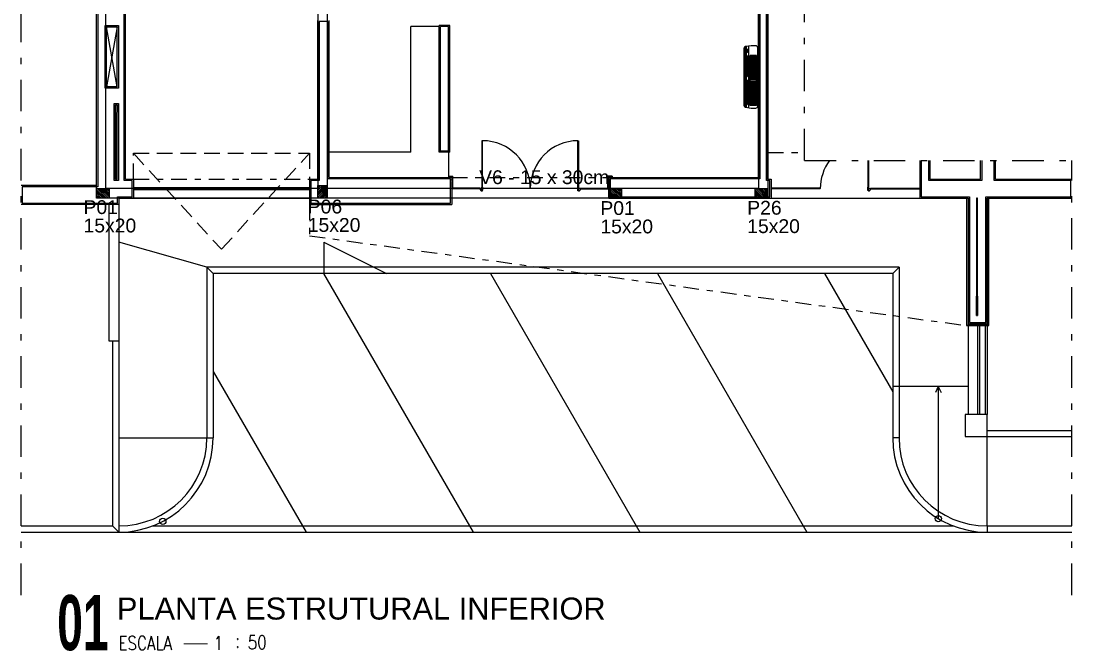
# Model space of a CAD drawing. Header units: millimetres. Extents: x 2317 to 2736, y 1295 to 1343.
# Drawn here: x 2695.79 to 2712.5, y 1296.95 to 1306.97 of the extents above; entities that cross this region are included whole.
import ezdxf
from ezdxf.enums import TextEntityAlignment as Align

# ---------------------------------------------------------------- set-up
doc = ezdxf.new("R2010")
doc.units = ezdxf.units.MM
doc.linetypes.add('DASHDOT', pattern=[1, 0.5, -0.25, 0, -0.25])
doc.linetypes.add('HIDDEN', pattern=[0.375, 0.25, -0.125])
for name, color, linetype in [('ARQUITETONICO', 8, 'Continuous'), ('E-TXT-G', 3, 'Continuous'), ('E-TXT-Y', 2, 'Continuous'), ('PILARES', 1, 'Continuous'), ('VIGAS', 5, 'Continuous')]:
    doc.layers.add(name, color=color, linetype=linetype)
doc.layers.add('E-TXT-W', color=7, linetype='Continuous', lineweight=20)
doc.layers.add('LC-Textos', color=3, linetype='Continuous', lineweight=20)
doc.styles.add('Arial', font='arial.ttf')
doc.styles.add('REG140', font='romans.shx', dxfattribs={"width": 0.8, "height": 0.35})
doc.styles.add('REG80', font='romans.shx', dxfattribs={"width": 0.8, "height": 0.1})
doc.styles.add('SANSSERIF2', font='sanssb__.ttf', dxfattribs={"width": 0.8})
doc.styles.get("Standard").update_dxf_attribs({"font": 'arial.ttf'})

# ---------------------------------------------------------------- blocks, each defined once
blk = doc.blocks.new('eletrico')
at = {"layer": 'ARQUITETONICO'}
h = blk.add_hatch(color=256, dxfattribs=at)
h.dxf.hatch_style = 1
h.paths.add_polyline_path([(0.52, -7.58), (0.5, -7.6), (0.5, -7.773), (0.52, -7.773)])
h.paths.add_polyline_path([(0.52, -7.58), (0.45, -7.58), (0.45, -7.6), (0.5, -7.6)])
h = blk.add_hatch(color=256, dxfattribs=at)
h.dxf.hatch_style = 1
h.paths.add_polyline_path([(2.98, -7.58), (3, -7.6), (3, -7.773), (2.98, -7.773)])
h.paths.add_polyline_path([(2.98, -7.58), (3.05, -7.58), (3.05, -7.6), (3, -7.6)])
h = blk.add_hatch(color=256, dxfattribs=at)
h.dxf.hatch_style = 1
h.paths.add_polyline_path([(8.683, -7.928), (8.683, -9.957), (9.041, -9.957), (9.041, -7.928), (9.037, -7.928), (9.037, -9.953), (8.687, -9.953), (8.687, -7.928)])
at = {"layer": 'ARQUITETONICO', "linetype": 'DASHDOT'}
for p, q in [((-6.347, -14.246), (-6.347, 12.39)), ((6.112, -7.328), (6.112, 6.917)), ((6.112, -7.328), (6.112, 6.917)), ((6.112, -7.328), (10.362, -7.328)), ((10.362, -14.246), (10.362, -7.328))]:
    blk.add_line(p, q, dxfattribs=at)
at = {"layer": 'ARQUITETONICO'}
for p, q in [((-5.147, -7.728), (-5.147, 12.39)), ((-5.127, 12.37), (-5.127, -7.748)), ((-4.708, -7.648), (-4.708, 0.534)), ((-4.688, -7.628), (-4.688, 0.514)), ((5.507, -7.648), (5.507, -2.686)), ((5.527, -7.628), (5.527, -2.706)), ((5.377, -7.6), (5.377, -4.4)), ((5.397, -4.38), (5.397, -7.62)), ((-1.627, -7.628), (-1.627, -5.1)), ((-1.47, -5.12), (-1.607, -5.12)), ((-1.607, -5.12), (-1.607, -7.648)), ((-1.47, -7.62), (-1.47, -5.12)), ((-1.45, -7.6), (-1.45, -5.1)), ((-5.007, -6.177), (-5.007, -5.183)), ((-5.007, -5.183), (-4.798, -5.183)), ((-4.987, -6.157), (-4.987, -5.203)), ((-4.987, -5.203), (-4.818, -5.203)), ((-4.818, -6.157), (-4.987, -5.203)), ((-4.818, -5.203), (-4.987, -6.157)), ((-4.818, -6.157), (-4.818, -5.203)), ((-4.798, -5.183), (-4.798, -6.177)), ((-0.15, -7.2), (-0.15, -5.2)), ((0.3, -5.2), (-0.15, -5.2)), ((0.3, -7.2), (0.3, -5.18)), ((0.47, -5.18), (0.3, -5.18)), ((0.32, -7.18), (0.32, -5.2)), ((0.45, -5.2), (0.32, -5.2)), ((0.45, -7.18), (0.45, -5.2)), ((0.47, -7.2), (0.47, -5.18)), ((-4.798, -6.177), (-5.007, -6.177)), ((-4.818, -6.157), (-4.987, -6.157)), ((-4.867, -6.423), (-4.798, -6.423)), ((-4.867, -7.648), (-4.867, -6.423)), ((-4.847, -6.443), (-4.818, -6.443)), ((-4.847, -7.628), (-4.847, -6.443)), ((-4.818, -7.628), (-4.847, -6.443)), ((-4.818, -6.443), (-4.847, -7.628)), ((-4.818, -7.628), (-4.818, -6.443)), ((-4.798, -6.423), (-4.798, -7.648)), ((0.982, -7.015), (0.982, -7.815)), ((0.992, -7.015), (0.982, -7.015)), ((0.992, -7.815), (0.992, -7.015)), ((2.508, -7.815), (2.508, -7.015)), ((2.508, -7.015), (2.518, -7.015)), ((2.518, -7.015), (2.518, -7.815)), ((0.45, -7.18), (0.32, -7.18)), ((-0.15, -7.2), (-1.45, -7.2)), ((0.47, -7.2), (0.3, -7.2)), ((0.45, -7.2), (0.45, -7.58)), ((7.119, -7.815), (7.119, -7.328)), ((7.129, -7.328), (7.129, -7.815)), ((7.944, -7.328), (7.944, -7.928)), ((7.964, -7.328), (7.964, -7.908)), ((8.084, -7.648), (8.084, -7.328)), ((8.104, -7.328), (8.104, -7.628)), ((8.907, -7.628), (8.907, -7.328)), ((8.927, -7.328), (8.927, -7.648)), ((9.126, -7.648), (9.126, -7.328)), ((9.146, -7.628), (9.146, -7.328)), ((-4.798, -7.648), (-4.867, -7.648)), ((-4.847, -7.628), (-4.818, -7.628)), ((-4.581, -7.648), (-4.708, -7.648)), ((-4.688, -7.628), (-4.561, -7.628)), ((-4.581, -7.908), (-4.581, -7.648)), ((-4.561, -7.628), (-4.561, -7.928)), ((-1.761, -7.628), (-1.627, -7.628)), ((-1.761, -7.628), (-1.761, -8.028)), ((-1.607, -7.648), (-1.74, -7.648)), ((-1.74, -7.648), (-1.74, -8.008)), ((0.48, -7.62), (-1.47, -7.62)), ((-1.45, -7.6), (0.5, -7.6)), ((0.45, -7.581), (0.451, -7.58)), ((0.45, -7.595), (0.465, -7.58)), ((0.45, -7.58), (0.52, -7.58)), ((0.45, -7.58), (0.45, -7.6)), ((0.459, -7.6), (0.479, -7.58)), ((0.473, -7.6), (0.493, -7.58)), ((0.48, -8.008), (0.48, -7.62)), ((0.487, -7.6), (0.507, -7.58)), ((0.5, -7.601), (0.52, -7.581)), ((0.5, -7.616), (0.52, -7.596)), ((0.5, -7.6), (0.5, -8.028)), ((0.5, -7.6), (0.5, -8.028)), ((0.5, -7.63), (0.52, -7.61)), ((0.5, -7.644), (0.52, -7.624)), ((0.5, -7.658), (0.52, -7.638)), ((0.5, -7.672), (0.52, -7.652)), ((0.5, -7.686), (0.52, -7.666)), ((0.5, -7.7), (0.52, -7.68)), ((0.52, -7.773), (0.52, -7.58)), ((2.98, -7.582), (2.982, -7.58)), ((2.98, -7.596), (2.996, -7.58)), ((2.98, -7.61), (3.01, -7.58)), ((3.05, -7.58), (2.98, -7.58)), ((2.98, -7.773), (2.98, -7.58)), ((2.98, -7.625), (3, -7.605)), ((2.98, -7.639), (3, -7.619)), ((2.98, -7.653), (3, -7.633)), ((2.98, -7.667), (3, -7.647)), ((2.98, -7.681), (3, -7.661)), ((2.98, -7.695), (3, -7.675)), ((3, -7.6), (5.377, -7.6)), ((3, -7.6), (3, -7.928)), ((3.005, -7.6), (3.025, -7.58)), ((3.019, -7.6), (3.039, -7.58)), ((5.397, -7.62), (3.02, -7.62)), ((3.02, -7.62), (3.02, -7.908)), ((3.033, -7.6), (3.05, -7.583)), ((3.047, -7.6), (3.05, -7.597)), ((3.05, -7.58), (3.05, -7.6)), ((5.557, -7.648), (5.507, -7.648)), ((5.527, -7.628), (5.577, -7.628)), ((5.557, -7.908), (5.557, -7.648)), ((5.577, -7.628), (5.577, -7.928)), ((8.927, -7.648), (8.084, -7.648)), ((8.104, -7.628), (8.907, -7.628)), ((10.342, -7.648), (9.126, -7.648)), ((9.146, -7.628), (10.362, -7.628)), ((10.342, -7.908), (10.342, -7.648)), ((-5.147, -7.728), (-6.347, -7.728)), ((-5.127, -7.748), (-6.327, -7.748)), ((-6.327, -7.748), (-6.327, -8.008)), ((-1.761, -7.763), (-4.561, -7.763)), ((-4.561, -7.763), (-4.561, -7.793)), ((-4.561, -7.793), (-1.761, -7.793)), ((-1.761, -7.793), (-1.761, -7.763)), ((0.5, -7.715), (0.52, -7.695)), ((0.5, -7.729), (0.52, -7.709)), ((0.5, -7.743), (0.52, -7.723)), ((0.5, -7.757), (0.52, -7.737)), ((0.5, -7.771), (0.52, -7.751)), ((0.95, -7.773), (0.5, -7.773)), ((0.52, -7.773), (0.5, -7.773)), ((0.95, -7.783), (0.5, -7.783)), ((0.512, -7.773), (0.52, -7.765)), ((0.95, -7.783), (0.95, -7.773)), ((0.979, -7.773), (0.978, -7.773)), ((0.978, -7.773), (0.978, -7.783)), ((0.978, -7.783), (0.979, -7.783)), ((0.979, -7.803), (0.979, -7.753)), ((0.979, -7.753), (0.982, -7.753)), ((0.979, -7.783), (0.979, -7.773)), ((0.979, -7.803), (0.982, -7.803)), ((0.982, -7.815), (0.992, -7.815)), ((0.995, -7.753), (0.992, -7.753)), ((0.992, -7.803), (0.995, -7.803)), ((0.995, -7.803), (0.995, -7.753)), ((0.995, -7.783), (0.995, -7.773)), ((0.995, -7.773), (0.996, -7.773)), ((0.996, -7.783), (0.995, -7.783)), ((0.996, -7.773), (0.996, -7.783)), ((2.505, -7.773), (2.504, -7.773)), ((2.504, -7.773), (2.504, -7.783)), ((2.504, -7.783), (2.505, -7.783)), ((2.505, -7.803), (2.505, -7.753)), ((2.505, -7.753), (2.508, -7.753)), ((2.505, -7.783), (2.505, -7.773)), ((2.508, -7.803), (2.505, -7.803)), ((2.518, -7.815), (2.508, -7.815)), ((2.521, -7.753), (2.518, -7.753)), ((2.521, -7.803), (2.518, -7.803)), ((2.521, -7.803), (2.521, -7.753)), ((2.521, -7.783), (2.521, -7.773)), ((2.521, -7.773), (2.522, -7.773)), ((2.522, -7.783), (2.521, -7.783)), ((2.522, -7.773), (2.522, -7.783)), ((2.55, -7.783), (2.55, -7.773)), ((2.55, -7.773), (3, -7.773)), ((2.55, -7.783), (3, -7.783)), ((2.98, -7.709), (3, -7.689)), ((2.98, -7.724), (3, -7.704)), ((2.98, -7.738), (3, -7.718)), ((2.98, -7.752), (3, -7.732)), ((2.98, -7.766), (3, -7.746)), ((2.98, -7.773), (3, -7.773)), ((2.987, -7.773), (3, -7.76)), ((6.36, -7.773), (5.577, -7.773)), ((6.36, -7.783), (5.577, -7.783)), ((6.36, -7.783), (6.36, -7.773)), ((7.116, -7.773), (7.114, -7.773)), ((7.114, -7.773), (7.114, -7.783)), ((7.114, -7.783), (7.116, -7.783)), ((7.116, -7.803), (7.116, -7.753)), ((7.116, -7.753), (7.119, -7.753)), ((7.116, -7.783), (7.116, -7.773)), ((7.119, -7.803), (7.116, -7.803)), ((7.129, -7.815), (7.119, -7.815)), ((7.132, -7.753), (7.129, -7.753)), ((7.132, -7.803), (7.129, -7.803)), ((7.132, -7.803), (7.132, -7.753)), ((7.132, -7.783), (7.132, -7.773)), ((7.132, -7.773), (7.133, -7.773)), ((7.133, -7.783), (7.132, -7.783)), ((7.133, -7.773), (7.133, -7.783)), ((7.16, -7.783), (7.16, -7.773)), ((7.16, -7.773), (7.944, -7.773)), ((7.16, -7.783), (7.944, -7.783)), ((-6.327, -8.008), (-4.813, -8.008)), ((-4.813, -8.008), (-4.813, -7.908)), ((-4.813, -7.908), (-4.581, -7.908)), ((-4.793, -7.928), (-4.561, -7.928)), ((-4.793, -7.928), (-4.793, -8.028)), ((-4.561, -7.928), (-1.761, -7.928)), ((-1.74, -8.008), (0.48, -8.008)), ((3, -7.928), (0.5, -7.928)), ((3, -7.928), (5.577, -7.928)), ((3.02, -7.908), (5.557, -7.908)), ((5.577, -7.928), (7.944, -7.928)), ((7.944, -7.928), (8.712, -7.928)), ((7.964, -7.908), (8.732, -7.908)), ((8.683, -7.928), (8.683, -9.957)), ((8.687, -7.928), (8.687, -9.953)), ((8.712, -7.928), (8.712, -9.928)), ((8.732, -7.908), (8.732, -9.908)), ((8.842, -9.798), (8.862, -7.928)), ((8.842, -7.928), (8.842, -9.798)), ((8.862, -7.928), (8.842, -7.928)), ((8.842, -7.928), (8.862, -9.798)), ((8.862, -9.798), (8.862, -7.928)), ((8.992, -9.908), (8.992, -7.908)), ((8.992, -7.908), (10.342, -7.908)), ((9.012, -7.928), (10.362, -7.928)), ((9.012, -9.928), (9.012, -7.928)), ((9.037, -9.953), (9.037, -7.928)), ((9.041, -9.957), (9.041, -7.928)), ((-4.793, -8.028), (-6.347, -8.028)), ((-4.943, -10.207), (-4.943, -8.028)), ((-4.793, -8.028), (-4.793, -10.207)), ((-1.761, -8.028), (0.5, -8.028)), ((-3.393, -9.028), (-4.793, -8.628)), ((-1.535, -8.628), (-1.535, -9.128)), ((-1.535, -8.628), (-0.535, -9.128)), ((-3.393, -9.028), (-3.393, -11.746)), ((7.612, -9.028), (-3.393, -9.028)), ((-3.293, -9.128), (-3.393, -9.028)), ((-3.293, -9.128), (-3.293, -11.746)), ((7.512, -9.128), (-3.293, -9.128)), ((-1.537, -9.128), (0.84, -13.246)), ((1.116, -9.128), (3.493, -13.246)), ((3.77, -9.128), (6.148, -13.246)), ((6.425, -9.128), (7.512, -11.011)), ((7.512, -9.128), (7.612, -9.028)), ((7.512, -9.128), (7.512, -11.746)), ((7.612, -9.028), (7.612, -11.746)), ((8.842, -9.798), (8.862, -9.798)), ((8.683, -9.957), (9.041, -9.957)), ((8.687, -9.953), (9.037, -9.953)), ((8.712, -9.928), (9.012, -9.928)), ((8.712, -9.928), (8.712, -9.953)), ((8.712, -9.957), (8.712, -11.375)), ((8.732, -9.908), (8.992, -9.908)), ((8.862, -9.928), (8.862, -9.953)), ((8.862, -9.957), (8.862, -11.375)), ((8.892, -9.957), (8.892, -11.375)), ((8.982, -9.957), (8.982, -11.375)), ((9.012, -9.928), (9.012, -9.953)), ((9.012, -9.957), (9.012, -11.375)), ((-4.793, -10.207), (-4.943, -10.207)), ((-4.893, -10.207), (-4.893, -13.146)), ((-4.793, -10.207), (-4.793, -13.246)), ((-3.293, -10.687), (-1.815, -13.246)), ((7.612, -10.925), (7.512, -10.925)), ((8.712, -10.925), (7.612, -10.925)), ((8.237, -10.925), (8.193, -11.023)), ((8.237, -10.925), (8.237, -13.03)), ((8.237, -10.925), (8.281, -11.023)), ((9.012, -11.375), (8.662, -11.375)), ((8.662, -11.375), (8.662, -11.725)), ((9.012, -11.725), (9.012, -11.375)), ((9.012, -11.625), (10.362, -11.625)), ((-4.793, -11.746), (-3.293, -11.746)), ((7.612, -11.746), (7.512, -11.746)), ((8.662, -11.725), (9.012, -11.725)), ((9.012, -11.725), (10.362, -11.725)), ((9.012, -13.146), (9.012, -11.725)), ((-6.347, -13.146), (-4.893, -13.146)), ((-4.893, -13.146), (-4.793, -13.246)), ((-4.254, -13.146), (8.473, -13.146)), ((9.012, -13.146), (10.362, -13.146)), ((9.012, -13.146), (9.012, -13.246)), ((-6.347, -13.246), (10.362, -13.246))]:
    blk.add_line(p, q, dxfattribs=at)
at = {"layer": 'ARQUITETONICO', "ltscale": 0.5}
for p, q in [((5.262, -5.505), (5.172, -5.517)), ((5.227, -6.49), (5.227, -5.51)), ((5.337, -5.505), (5.262, -5.505)), ((5.147, -5.547), (5.147, -6.453)), ((5.153, -6.471), (5.153, -5.529)), ((5.166, -6.481), (5.166, -5.519)), ((5.186, -6.485), (5.186, -5.515)), ((5.227, -5.545), (5.207, -5.56)), ((5.207, -5.609), (5.207, -5.56)), ((5.227, -5.624), (5.207, -5.609)), ((5.227, -5.65), (5.207, -5.665)), ((5.207, -5.994), (5.207, -5.665)), ((5.244, -6.175), (5.244, -5.658)), ((5.346, -5.658), (5.244, -5.658)), ((5.257, -6.04), (5.257, -5.658)), ((5.269, -6.04), (5.269, -5.658)), ((5.282, -6.04), (5.282, -5.658)), ((5.294, -6.04), (5.294, -5.658)), ((5.307, -6.04), (5.307, -5.658)), ((5.319, -6.04), (5.319, -5.658)), ((5.333, -6.04), (5.333, -5.658)), ((5.346, -6.175), (5.346, -5.658)), ((5.367, -6.465), (5.367, -5.535)), ((5.346, -5.704), (5.244, -5.704)), ((5.346, -5.75), (5.244, -5.75)), ((5.346, -5.796), (5.244, -5.796)), ((5.346, -5.843), (5.244, -5.843)), ((5.227, -6.01), (5.207, -5.994)), ((5.346, -5.889), (5.244, -5.889)), ((5.346, -5.935), (5.244, -5.935)), ((5.346, -5.981), (5.244, -5.981)), ((5.227, -6.034), (5.207, -6.05)), ((5.207, -6.44), (5.207, -6.05)), ((5.346, -6.04), (5.244, -6.04)), ((5.346, -6.07), (5.244, -6.07)), ((5.346, -6.129), (5.244, -6.129)), ((5.346, -6.175), (5.244, -6.175)), ((5.244, -6.453), (5.244, -6.175)), ((5.257, -6.453), (5.257, -6.07)), ((5.269, -6.453), (5.269, -6.07)), ((5.282, -6.453), (5.282, -6.07)), ((5.294, -6.453), (5.294, -6.07)), ((5.307, -6.453), (5.307, -6.07)), ((5.319, -6.453), (5.319, -6.07)), ((5.333, -6.453), (5.333, -6.07)), ((5.346, -6.453), (5.346, -6.175)), ((5.346, -6.221), (5.244, -6.221)), ((5.346, -6.268), (5.244, -6.268)), ((5.346, -6.314), (5.244, -6.314)), ((5.172, -6.483), (5.262, -6.495)), ((5.227, -6.455), (5.207, -6.44)), ((5.346, -6.36), (5.244, -6.36)), ((5.346, -6.406), (5.244, -6.406)), ((5.346, -6.453), (5.244, -6.453)), ((5.262, -6.495), (5.337, -6.495))]:
    blk.add_line(p, q, dxfattribs=at)
at = {"layer": 'ARQUITETONICO', "linetype": 'HIDDEN'}
for p, q in [((-4.561, -7.628), (-4.561, -7.213)), ((-4.561, -7.213), (-1.761, -7.213)), ((-4.561, -7.213), (-3.161, -8.743)), ((-3.161, -8.743), (-1.761, -7.213)), ((-1.761, -7.213), (-1.761, -7.628))]:
    blk.add_line(p, q, dxfattribs=at)
at = {"layer": 'ARQUITETONICO', "linetype": 'DASHDOT', "ltscale": 0.5}
for p, q in [((5.527, -7.201), (6.112, -7.201)), ((-4.561, -7.628), (-1.761, -7.628)), ((0.5, -7.6), (3, -7.6)), ((-1.761, -8.028), (-1.761, -8.528)), ((-1.761, -8.528), (8.683, -9.957))]:
    blk.add_line(p, q, dxfattribs=at)
at = {"layer": 'ARQUITETONICO'}
for centre, radius in [((0.987, -7.778), 0.00294), ((2.513, -7.778), 0.00294), ((7.124, -7.778), 0.00294), ((-4.093, -13.073), 0.05), ((8.237, -13.03), 0.05)]:
    blk.add_circle(centre, radius, dxfattribs=at)
at = {"layer": 'ARQUITETONICO', "ltscale": 0.5}
for centre, start, end in [((5.337, -5.535), 360, 90), ((5.177, -5.547), 100, 180), ((5.177, -6.453), 180, 260), ((5.337, -6.465), 270, 0)]:
    blk.add_arc(centre, 0.03, start, end, dxfattribs=at)
at = {"layer": 'ARQUITETONICO'}
for centre, radius, start, end in [((0.987, -7.778), 0.763, 0.0009, 89.6225), ((2.513, -7.778), 0.763, 90.3775, 179.9991), ((7.124, -7.778), 0.763, 143.8715, 179.9991), ((0.988, -7.778), 0.0375, 180.5356, 261.4167), ((2.512, -7.778), 0.0375, 278.5833, 359.4644), ((7.123, -7.778), 0.0375, 278.5833, 359.4644), ((-4.793, -11.746), 1.5, 270, 0), ((-4.793, -11.746), 1.4, 270, 0), ((9.012, -11.746), 1.5, 180, 270), ((9.012, -11.746), 1.4, 180, 270)]:
    blk.add_arc(centre, radius, start, end, dxfattribs=at)
blk = doc.blocks.new('IND_DES')
at = {"layer": 'E-TXT-W'}
blk.add_line((0.0269, -0.2428), (0.1984, -0.2428), dxfattribs=at)
at = {"layer": 'E-TXT-G', "style": 'REG80', "width": 0.8}
for s, p in [('ESCALA', (-0.4463, -0.2864)), ('1', (0.2426, -0.2864)), (':', (0.3988, -0.2706))]:
    blk.add_text(s, height=0.1, dxfattribs=at).set_placement(p)
blk.add_attdef('ESCALA', (0.4897, -0.2812), '', height=0.1, dxfattribs=at)
at = {"layer": 'E-TXT-W', "style": 'SANSSERIF2', "width": 0.6}
blk.add_attdef('00', text='', height=0.4, dxfattribs=at).set_placement((-0.7083, -0.2881), align=Align.CENTER)
at = {"layer": 'E-TXT-Y', "style": 'REG140', "width": 0.8}
for tag, p in [('PROJETO', (-0.4563, 0.1829)), ('DESENHO', (-0.4582, -0.0658))]:
    blk.add_attdef(tag, p, '', height=0.175, dxfattribs=at)

msp = doc.modelspace()

# ---------------------------------------------------------------- hatches: boundary and pattern name
h = msp.add_hatch()
h.set_pattern_fill('JIS_LC_20', color=256, scale=0.001, angle=90, style=0)
h.set_pattern_definition([(135, (4019.398462, -1358.933414), (-0.01414213562, -0.01414213562), []), (135, (4019.398462, -1358.933014), (-0.01414213562, -0.01414213562), [])])
h.paths.add_polyline_path([(2696.992, 1304.306), (2696.992, 1304.231), (2697.192, 1304.231), (2697.192, 1304.306)])
h.paths.add_polyline_path([(2696.992, 1304.231), (2696.992, 1304.156), (2697.192, 1304.156), (2697.192, 1304.231)])
h = msp.add_hatch()
h.set_pattern_fill('JIS_LC_20', color=256, scale=0.001, style=0)
h.set_pattern_definition([(45, (37.422612, -18.050466), (-0.01414213562, 0.01414213562), []), (45, (37.423012, -18.050466), (-0.01414213562, 0.01414213562), [])])
h.paths.add_polyline_path([(2700.662, 1304.356), (2700.587, 1304.356), (2700.587, 1304.156), (2700.662, 1304.156)])
h.paths.add_polyline_path([(2700.587, 1304.356), (2700.512, 1304.356), (2700.512, 1304.156), (2700.587, 1304.156)])
h = msp.add_hatch()
h.set_pattern_fill('JIS_LC_20', color=256, scale=0.001, angle=270, style=0)
h.set_pattern_definition([(315, (1385.25956, 3967.395384), (0.01414213562, 0.01414213562), []), (315, (1385.25956, 3967.394984), (0.01414213562, 0.01414213562), [])])
h.paths.add_polyline_path([(2707.666, 1304.156), (2707.666, 1304.231), (2707.466, 1304.231), (2707.466, 1304.156)])
h.paths.add_polyline_path([(2707.666, 1304.231), (2707.666, 1304.306), (2707.466, 1304.306), (2707.466, 1304.231)])
h = msp.add_hatch()
h.set_pattern_fill('JIS_LC_20', color=256, scale=0.001, angle=-90, style=0)
h.set_pattern_definition([(315, (1382.93256, 3967.390384), (0.01414213562, 0.01414213562), []), (315, (1382.93256, 3967.389984), (0.01414213562, 0.01414213562), [])])
h.paths.add_polyline_path([(2705.339, 1304.151), (2705.339, 1304.226), (2705.139, 1304.226), (2705.139, 1304.151)])
h.paths.add_polyline_path([(2705.339, 1304.226), (2705.339, 1304.301), (2705.139, 1304.301), (2705.139, 1304.226)])

# ---------------------------------------------------------------- linework, layer by layer
at = {"layer": 'PILARES'}
for points in [[(2696.992, 1304.156), (2696.992, 1304.306), (2697.192, 1304.306), (2697.192, 1304.156)], [(2700.512, 1304.356), (2700.662, 1304.356), (2700.662, 1304.156), (2700.512, 1304.156)], [(2707.666, 1304.306), (2707.666, 1304.156), (2707.466, 1304.156), (2707.466, 1304.306)], [(2705.339, 1304.301), (2705.339, 1304.151), (2705.139, 1304.151), (2705.139, 1304.301)]]:
    msp.add_lwpolyline(points, close=True, dxfattribs=at)
at = {"layer": 'VIGAS'}
for p, q in [((2696.992, 1304.156), (2696.992, 1320.668)), ((2697.142, 1304.306), (2697.142, 1316.518)), ((2700.512, 1316.518), (2700.512, 1304.306)), ((2707.666, 1316.668), (2707.666, 1304.156)), ((2700.662, 1307.684), (2700.662, 1304.306)), ((2707.516, 1307.684), (2707.516, 1304.306)), ((2700.512, 1304.306), (2697.142, 1304.306)), ((2707.516, 1304.306), (2700.662, 1304.306)), ((2707.666, 1304.156), (2696.992, 1304.156))]:
    msp.add_line(p, q, dxfattribs=at)

# ---------------------------------------------------------------- block references
ref = msp.add_blockref('IND_DES', (2698.322, 1297.592), dxfattribs=dict(xscale=2.193744800000605, yscale=2.193744800000013, zscale=2.193744800000013))
ref.add_attrib('00', '01', dxfattribs={"layer": 'E-TXT-W', "height": 0.8775, "style": 'SANSSERIF2', "width": 0.6}).set_placement((2696.776, 1296.96), align=Align.CENTER)
ref.add_attrib('DESENHO', 'PLANTA ESTRUTURAL INFERIOR', (2697.317, 1297.448), dxfattribs={"layer": 'E-TXT-Y', "height": 0.35})
ref.add_attrib('ESCALA', '50', (2699.397, 1296.975), dxfattribs={"layer": 'E-TXT-G', "height": 0.2194, "style": 'REG80', "width": 0.8})
at = {"layer": 'ARQUITETONICO'}
msp.add_blockref('eletrico', (2702.139, 1312.084), dxfattribs=at)

# ---------------------------------------------------------------- texts
at = {"layer": 'LC-Textos', "char_height": 0.22, "attachment_point": 7, "line_spacing_factor": 0.798, "style": 'Arial'}
for s, insert, width in [('V6 - 15 x 30cm', (2703.076, 1304.375), 2.21312), ('P01 15x20', (2696.786, 1303.606), 0.81983), ('P06 15x20', (2700.351, 1303.615), 0.81983), ('P01 15x20', (2705.003, 1303.591), 0.81983), ('P26 15x20', (2707.338, 1303.596), 0.81983)]:
    msp.add_mtext(s, dxfattribs=dict(at, insert=insert, width=width))

doc.saveas('drawing.dxf')
